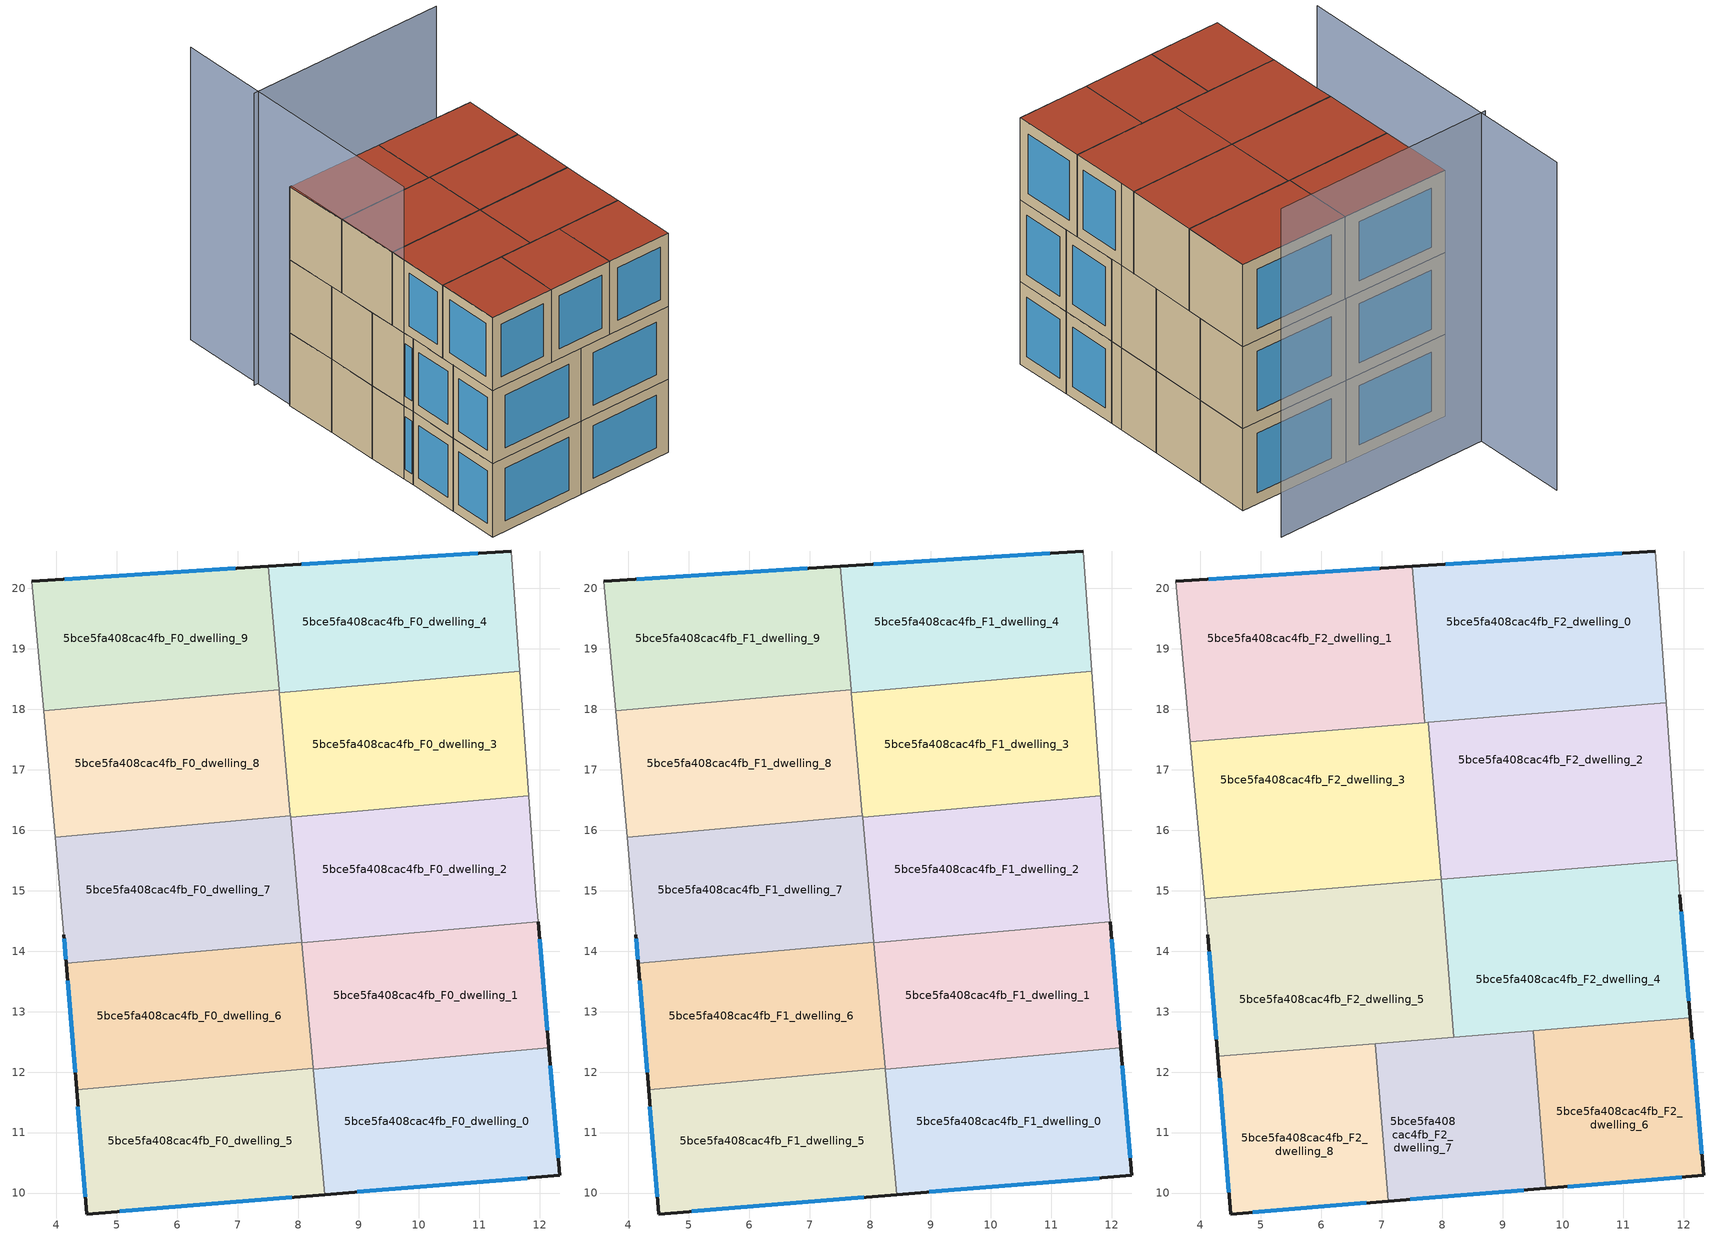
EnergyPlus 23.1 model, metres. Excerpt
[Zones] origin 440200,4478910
5bce5fa408cac4fb_F0_dwelling_0
 floor ground (EU_floor_Construction): 12.15,12.4 12.33,10.29 8.44,9.97 8.25,12.05 z0
 wall outside (EU_wall_Construction): 8.44,9.97 12.33,10.29 12.15,12.4 z0:3
 wall to 5bce5fa408cac4fb_F0_dwelling_1 (EU_wall_Construction): 12.15,12.4 8.25,12.05 z0:3
 wall to 5bce5fa408cac4fb_F0_dwelling_5 (EU_wall_Construction): 8.25,12.05 8.44,9.97 z0:3
 window (EU_Window_Construction): 8.98,10.02 11.79,10.25 / 12.3,10.58 12.17,12.11 z0.42:2.58
5bce5fa408cac4fb_F0_dwelling_1
 floor ground (EU_floor_Construction): 11.97,14.49 12.15,12.4 8.25,12.05 8.07,14.14 z0
 wall outside (EU_wall_Construction): 12.15,12.4 11.97,14.49 z0:3
 wall to 5bce5fa408cac4fb_F0_dwelling_2 (EU_wall_Construction): 11.97,14.49 8.07,14.14 z0:3
 wall to 5bce5fa408cac4fb_F0_dwelling_6 (EU_wall_Construction): 8.07,14.14 8.25,12.06 z0:3
 wall to 5bce5fa408cac4fb_F0_dwelling_5 (EU_wall_Construction): 8.25,12.07 8.25,12.05 z0:3
 window (EU_Window_Construction): 12.12,12.69 11.99,14.2 z0.42:2.58
5bce5fa408cac4fb_F0_dwelling_2
 floor ground (EU_floor_Construction): 11.82,16.57 11.93,14.93 11.97,14.49 8.07,14.14 7.88,16.22 z0
 wall adiabatic (EU_wall_Construction): 11.97,14.49 11.93,14.93 11.82,16.57 z0:3
 wall to 5bce5fa408cac4fb_F0_dwelling_3 (EU_wall_Construction): 11.82,16.57 7.88,16.22 z0:3
 wall to 5bce5fa408cac4fb_F0_dwelling_7 (EU_wall_Construction): 7.88,16.22 8.06,14.15 z0:3
 wall to 5bce5fa408cac4fb_F0_dwelling_6 (EU_wall_Construction): 8.06,14.15 8.06,14.14 z0:3
5bce5fa408cac4fb_F0_dwelling_3
 floor ground (EU_floor_Construction): 11.67,18.63 11.82,16.57 7.88,16.22 7.69,18.27 z0
 wall to 5bce5fa408cac4fb_F0_dwelling_4 (EU_wall_Construction): 11.67,18.63 7.69,18.27 z0:3
 wall adiabatic (EU_wall_Construction): 11.82,16.57 11.67,18.63 z0:3
 wall to 5bce5fa408cac4fb_F0_dwelling_8 (EU_wall_Construction): 7.69,18.27 7.88,16.24 z0:3
 wall to 5bce5fa408cac4fb_F0_dwelling_7 (EU_wall_Construction): 7.88,16.24 7.88,16.22 z0:3
5bce5fa408cac4fb_F0_dwelling_4
 floor ground (EU_floor_Construction): 11.53,20.62 11.67,18.63 7.69,18.27 7.5,20.37 z0
 wall outside (EU_wall_Construction): 11.53,20.62 7.5,20.37 z0:3
 wall adiabatic (EU_wall_Construction): 11.67,18.63 11.53,20.62 z0:3
 wall to 5bce5fa408cac4fb_F0_dwelling_9 (EU_wall_Construction): 7.5,20.37 7.69,18.33 z0:3
 wall to 5bce5fa408cac4fb_F0_dwelling_8 (EU_wall_Construction): 7.69,18.33 7.69,18.27 z0:3
 window (EU_Window_Construction): 10.97,20.58 8.06,20.4 z0.42:2.58
5bce5fa408cac4fb_F0_dwelling_5
 floor ground (EU_floor_Construction): 8.25,12.07 8.44,9.97 4.51,9.65 4.34,11.71 z0
 wall outside (EU_wall_Construction): 4.34,11.71 4.51,9.65 8.44,9.97 z0:3
 wall to 5bce5fa408cac4fb_F0_dwelling_6 (EU_wall_Construction): 8.25,12.07 4.34,11.71 z0:3
 window (EU_Window_Construction): 5.05,9.7 7.89,9.93 / 4.36,11.43 4.48,9.94 z0.42:2.58
5bce5fa408cac4fb_F0_dwelling_6
 floor ground (EU_floor_Construction): 8.06,14.15 8.25,12.07 4.34,11.71 4.16,13.8 z0
 wall outside (EU_wall_Construction): 4.16,13.8 4.34,11.71 z0:3
 wall to 5bce5fa408cac4fb_F0_dwelling_7 (EU_wall_Construction): 8.06,14.15 4.16,13.8 z0:3
 window (EU_Window_Construction): 4.19,13.51 4.31,12 z0.42:2.58
5bce5fa408cac4fb_F0_dwelling_7
 floor ground (EU_floor_Construction): 7.88,16.24 8.06,14.15 4.16,13.8 4.13,14.27 3.98,15.89 z0
 wall outside (EU_wall_Construction): 4.13,14.27 4.16,13.8 z0:3
 wall adiabatic (EU_wall_Construction): 3.98,15.89 4.13,14.27 z0:3
 wall to 5bce5fa408cac4fb_F0_dwelling_8 (EU_wall_Construction): 7.88,16.24 3.98,15.89 z0:3
 window (EU_Window_Construction): 4.13,14.21 4.16,13.86 z0.42:2.58
5bce5fa408cac4fb_F0_dwelling_8
 floor ground (EU_floor_Construction): 7.69,18.33 7.88,16.24 3.98,15.89 3.79,17.98 z0
 wall adiabatic (EU_wall_Construction): 3.79,17.98 3.98,15.89 z0:3
 wall to 5bce5fa408cac4fb_F0_dwelling_9 (EU_wall_Construction): 7.69,18.33 3.79,17.98 z0:3
5bce5fa408cac4fb_F0_dwelling_9
 floor ground (EU_floor_Construction): 7.5,20.37 7.69,18.33 3.79,17.98 3.6,20.12 z0
 wall outside (EU_wall_Construction): 7.5,20.37 3.6,20.12 z0:3
 wall adiabatic (EU_wall_Construction): 3.6,20.12 3.79,17.98 z0:3
 window (EU_Window_Construction): 6.96,20.33 4.14,20.15 z0.42:2.58
5bce5fa408cac4fb_F1_dwelling_0
 floor to 5bce5fa408cac4fb_F0_dwelling_0 (EU_floor_Construction): 12.15,12.4 12.33,10.29 8.44,9.97 8.25,12.05 z3
 wall outside (EU_wall_Construction): 8.44,9.97 12.33,10.29 12.15,12.4 z3:6
 wall to 5bce5fa408cac4fb_F1_dwelling_1 (EU_wall_Construction): 12.15,12.4 8.25,12.05 z3:6
 wall to 5bce5fa408cac4fb_F1_dwelling_5 (EU_wall_Construction): 8.25,12.05 8.44,9.97 z3:6
 window (EU_Window_Construction): 8.98,10.02 11.79,10.25 / 12.3,10.58 12.17,12.11 z3.42:5.58
5bce5fa408cac4fb_F1_dwelling_1
 floor to 5bce5fa408cac4fb_F0_dwelling_1 (EU_floor_Construction): 11.97,14.49 12.15,12.4 8.25,12.05 8.07,14.14 z3
 wall outside (EU_wall_Construction): 12.15,12.4 11.97,14.49 z3:6
 wall to 5bce5fa408cac4fb_F1_dwelling_2 (EU_wall_Construction): 11.97,14.49 8.07,14.14 z3:6
 wall to 5bce5fa408cac4fb_F1_dwelling_6 (EU_wall_Construction): 8.07,14.14 8.25,12.06 z3:6
 wall to 5bce5fa408cac4fb_F1_dwelling_5 (EU_wall_Construction): 8.25,12.07 8.25,12.05 z3:6
 window (EU_Window_Construction): 12.12,12.69 11.99,14.2 z3.42:5.58
5bce5fa408cac4fb_F1_dwelling_2
 floor to 5bce5fa408cac4fb_F0_dwelling_2 (EU_floor_Construction): 11.82,16.57 11.93,14.93 11.97,14.49 8.07,14.14 7.88,16.22 z3
 wall adiabatic (EU_wall_Construction): 11.97,14.49 11.93,14.93 11.82,16.57 z3:6
 wall to 5bce5fa408cac4fb_F1_dwelling_3 (EU_wall_Construction): 11.82,16.57 7.88,16.22 z3:6
 wall to 5bce5fa408cac4fb_F1_dwelling_7 (EU_wall_Construction): 7.88,16.22 8.06,14.15 z3:6
 wall to 5bce5fa408cac4fb_F1_dwelling_6 (EU_wall_Construction): 8.06,14.15 8.06,14.14 z3:6
5bce5fa408cac4fb_F1_dwelling_3
 floor to 5bce5fa408cac4fb_F0_dwelling_3 (EU_floor_Construction): 11.67,18.63 11.82,16.57 7.88,16.22 7.69,18.27 z3
 wall to 5bce5fa408cac4fb_F1_dwelling_4 (EU_wall_Construction): 11.67,18.63 7.69,18.27 z3:6
 wall adiabatic (EU_wall_Construction): 11.82,16.57 11.67,18.63 z3:6
 wall to 5bce5fa408cac4fb_F1_dwelling_8 (EU_wall_Construction): 7.69,18.27 7.88,16.24 z3:6
 wall to 5bce5fa408cac4fb_F1_dwelling_7 (EU_wall_Construction): 7.88,16.24 7.88,16.22 z3:6
5bce5fa408cac4fb_F1_dwelling_4
 floor to 5bce5fa408cac4fb_F0_dwelling_4 (EU_floor_Construction): 11.53,20.62 11.67,18.63 7.69,18.27 7.5,20.37 z3
 wall outside (EU_wall_Construction): 11.53,20.62 7.5,20.37 z3:6
 wall adiabatic (EU_wall_Construction): 11.67,18.63 11.53,20.62 z3:6
 wall to 5bce5fa408cac4fb_F1_dwelling_9 (EU_wall_Construction): 7.5,20.37 7.69,18.33 z3:6
 wall to 5bce5fa408cac4fb_F1_dwelling_8 (EU_wall_Construction): 7.69,18.33 7.69,18.27 z3:6
 window (EU_Window_Construction): 10.97,20.58 8.06,20.4 z3.42:5.58
5bce5fa408cac4fb_F1_dwelling_5
 floor to 5bce5fa408cac4fb_F0_dwelling_5 (EU_floor_Construction): 8.25,12.07 8.44,9.97 4.51,9.65 4.34,11.71 z3
 wall outside (EU_wall_Construction): 4.34,11.71 4.51,9.65 8.44,9.97 z3:6
 wall to 5bce5fa408cac4fb_F1_dwelling_6 (EU_wall_Construction): 8.25,12.07 4.34,11.71 z3:6
 window (EU_Window_Construction): 5.05,9.7 7.89,9.93 / 4.36,11.43 4.48,9.94 z3.42:5.58
5bce5fa408cac4fb_F1_dwelling_6
 floor to 5bce5fa408cac4fb_F0_dwelling_6 (EU_floor_Construction): 8.06,14.15 8.25,12.07 4.34,11.71 4.16,13.8 z3
 wall outside (EU_wall_Construction): 4.16,13.8 4.34,11.71 z3:6
 wall to 5bce5fa408cac4fb_F1_dwelling_7 (EU_wall_Construction): 8.06,14.15 4.16,13.8 z3:6
 window (EU_Window_Construction): 4.19,13.51 4.31,12 z3.42:5.58
5bce5fa408cac4fb_F1_dwelling_7
 floor to 5bce5fa408cac4fb_F0_dwelling_7 (EU_floor_Construction): 7.88,16.24 8.06,14.15 4.16,13.8 4.13,14.27 3.98,15.89 z3
 wall outside (EU_wall_Construction): 4.13,14.27 4.16,13.8 z3:6
 wall adiabatic (EU_wall_Construction): 3.98,15.89 4.13,14.27 z3:6
 wall to 5bce5fa408cac4fb_F1_dwelling_8 (EU_wall_Construction): 7.88,16.24 3.98,15.89 z3:6
 window (EU_Window_Construction): 4.13,14.21 4.16,13.86 z3.42:5.58
5bce5fa408cac4fb_F1_dwelling_8
 floor to 5bce5fa408cac4fb_F0_dwelling_8 (EU_floor_Construction): 7.69,18.33 7.88,16.24 3.98,15.89 3.79,17.98 z3
 wall adiabatic (EU_wall_Construction): 3.79,17.98 3.98,15.89 z3:6
 wall to 5bce5fa408cac4fb_F1_dwelling_9 (EU_wall_Construction): 7.69,18.33 3.79,17.98 z3:6
5bce5fa408cac4fb_F1_dwelling_9
 floor to 5bce5fa408cac4fb_F0_dwelling_9 (EU_floor_Construction): 7.5,20.37 7.69,18.33 3.79,17.98 3.6,20.12 z3
 wall outside (EU_wall_Construction): 7.5,20.37 3.6,20.12 z3:6
 wall adiabatic (EU_wall_Construction): 3.6,20.12 3.79,17.98 z3:6
 window (EU_Window_Construction): 6.96,20.33 4.14,20.15 z3.42:5.58
5bce5fa408cac4fb_F2_dwelling_0
 floor to 5bce5fa408cac4fb_F1_dwelling_4 (EU_floor_Construction): 11.53,20.62 11.67,18.63 7.69,18.27 7.55,19.9 7.51,20.37 z6
 floor to 5bce5fa408cac4fb_F1_dwelling_3 (EU_floor_Construction): 11.67,18.63 11.71,18.11 7.74,17.78 7.69,18.27 z6
 floor to 5bce5fa408cac4fb_F1_dwelling_9 (EU_floor_Construction): 7.55,19.89 7.69,18.33 7.67,18.33 z6
 wall outside (EU_wall_Construction): 11.53,20.62 7.51,20.37 z6:9
 wall to 5bce5fa408cac4fb_F2_dwelling_1 (EU_wall_Construction): 7.51,20.37 7.72,17.78 z6:9
 wall adiabatic (EU_wall_Construction): 11.71,18.11 11.53,20.62 z6:9
 wall to 5bce5fa408cac4fb_F2_dwelling_2 (EU_wall_Construction): 7.77,17.79 11.71,18.11 z6:9
 wall to 5bce5fa408cac4fb_F2_dwelling_3 (EU_wall_Construction): 7.72,17.78 7.77,17.79 z6:9
 window (EU_Window_Construction): 10.97,20.58 8.07,20.4 z6.42:8.58
 roof outside (EU_roof_Construction): 11.71,18.11 11.53,20.62 7.51,20.37 7.72,17.78 z9
5bce5fa408cac4fb_F2_dwelling_1
 floor to 5bce5fa408cac4fb_F1_dwelling_9 (EU_floor_Construction): 7.5,20.37 7.55,19.89 7.67,18.33 3.79,17.98 3.6,20.12 z6
 floor to 5bce5fa408cac4fb_F1_dwelling_8 (EU_floor_Construction): 7.67,18.33 7.72,17.78 3.84,17.47 3.79,17.98 z6
 wall outside (EU_wall_Construction): 7.51,20.37 3.6,20.12 z6:9
 wall adiabatic (EU_wall_Construction): 3.6,20.12 3.84,17.47 z6:9
 wall to 5bce5fa408cac4fb_F2_dwelling_3 (EU_wall_Construction): 3.84,17.47 7.72,17.78 z6:9
 window (EU_Window_Construction): 6.96,20.33 4.14,20.15 z6.42:8.58
 roof outside (EU_roof_Construction): 7.72,17.78 7.51,20.37 3.6,20.12 3.84,17.47 z9
5bce5fa408cac4fb_F2_dwelling_2
 floor to 5bce5fa408cac4fb_F1_dwelling_2 (EU_floor_Construction): 11.82,16.57 11.89,15.51 7.98,15.19 7.9,16.22 z6
 floor to 5bce5fa408cac4fb_F1_dwelling_3 (EU_floor_Construction): 11.71,18.11 11.82,16.57 7.9,16.22 7.77,17.79 z6
 wall to 5bce5fa408cac4fb_F2_dwelling_3 (EU_wall_Construction): 7.77,17.79 7.98,15.19 z6:9
 wall adiabatic (EU_wall_Construction): 11.89,15.51 11.71,18.11 z6:9
 wall to 5bce5fa408cac4fb_F2_dwelling_4 (EU_wall_Construction): 7.98,15.19 11.89,15.51 z6:9
 roof outside (EU_roof_Construction): 11.89,15.51 11.71,18.11 7.77,17.79 7.98,15.19 z9
5bce5fa408cac4fb_F2_dwelling_3
 floor to 5bce5fa408cac4fb_F1_dwelling_8 (EU_floor_Construction): 7.74,17.78 7.88,16.24 3.98,15.89 3.84,17.47 z6
 floor to 5bce5fa408cac4fb_F1_dwelling_7 (EU_floor_Construction): 7.88,16.24 7.97,15.19 4.07,14.87 3.98,15.89 z6
 floor to 5bce5fa408cac4fb_F1_dwelling_3 (EU_floor_Construction): 7.77,17.79 7.9,16.22 7.88,16.22 7.74,17.78 z6
 floor to 5bce5fa408cac4fb_F1_dwelling_2 (EU_floor_Construction): 7.9,16.22 7.98,15.19 7.97,15.19 7.88,16.22 z6
 wall adiabatic (EU_wall_Construction): 3.84,17.47 4.07,14.87 z6:9
 wall to 5bce5fa408cac4fb_F2_dwelling_5 (EU_wall_Construction): 4.07,14.87 7.98,15.19 z6:9
 roof outside (EU_roof_Construction): 7.98,15.19 7.77,17.79 3.84,17.47 4.07,14.87 z9
5bce5fa408cac4fb_F2_dwelling_4
 floor to 5bce5fa408cac4fb_F1_dwelling_1 (EU_floor_Construction): 11.97,14.49 12.11,12.9 8.21,12.58 8.1,13.7 8.07,14.14 z6
 floor to 5bce5fa408cac4fb_F1_dwelling_2 (EU_floor_Construction): 11.89,15.51 11.93,14.93 11.97,14.49 8.07,14.14 7.98,15.19 z6
 wall outside (EU_wall_Construction): 12.11,12.9 11.93,14.93 z6:9
 wall to 5bce5fa408cac4fb_F2_dwelling_5 (EU_wall_Construction): 7.98,15.19 8.2,12.58 z6:9
 wall adiabatic (EU_wall_Construction): 11.93,14.93 11.89,15.51 z6:9
 wall to 5bce5fa408cac4fb_F2_dwelling_6 (EU_wall_Construction): 9.51,12.68 12.11,12.9 z6:9
 wall to 5bce5fa408cac4fb_F2_dwelling_7 (EU_wall_Construction): 8.2,12.58 9.51,12.68 z6:9
 window (EU_Window_Construction): 12.08,13.18 11.96,14.65 z6.42:8.58
 roof outside (EU_roof_Construction): 12.11,12.9 11.93,14.93 11.89,15.51 7.98,15.19 8.2,12.58 z9
5bce5fa408cac4fb_F2_dwelling_5
 floor to 5bce5fa408cac4fb_F1_dwelling_6 (EU_floor_Construction): 8.06,14.15 8.1,13.71 8.2,12.58 4.29,12.26 4.17,13.8 z6
 floor to 5bce5fa408cac4fb_F1_dwelling_7 (EU_floor_Construction): 7.97,15.19 8.06,14.15 4.17,13.8 4.13,14.27 4.07,14.87 z6
 wall outside (EU_wall_Construction): 4.13,14.27 4.29,12.26 z6:9
 wall adiabatic (EU_wall_Construction): 4.07,14.87 4.13,14.27 z6:9
 wall to 5bce5fa408cac4fb_F2_dwelling_8 (EU_wall_Construction): 4.29,12.26 6.9,12.47 z6:9
 wall to 5bce5fa408cac4fb_F2_dwelling_7 (EU_wall_Construction): 6.9,12.47 8.2,12.58 z6:9
 window (EU_Window_Construction): 4.15,13.99 4.27,12.54 z6.42:8.58
 roof outside (EU_roof_Construction): 8.2,12.58 7.98,15.19 4.07,14.87 4.13,14.27 4.29,12.26 z9
5bce5fa408cac4fb_F2_dwelling_6
 floor to 5bce5fa408cac4fb_F1_dwelling_0 (EU_floor_Construction): 12.15,12.4 12.33,10.29 9.72,10.08 9.55,12.17 z6
 floor to 5bce5fa408cac4fb_F1_dwelling_1 (EU_floor_Construction): 12.11,12.9 12.15,12.4 9.55,12.17 9.51,12.68 z6
 wall outside (EU_wall_Construction): 9.72,10.08 12.33,10.29 12.11,12.9 z6:9
 wall to 5bce5fa408cac4fb_F2_dwelling_7 (EU_wall_Construction): 9.51,12.68 9.72,10.08 z6:9
 window (EU_Window_Construction): 12.3,10.65 12.14,12.54 / 10.08,10.11 11.97,10.26 z6.42:8.58
 roof outside (EU_roof_Construction): 12.33,10.29 12.11,12.9 9.51,12.68 9.72,10.08 z9
5bce5fa408cac4fb_F2_dwelling_7
 floor to 5bce5fa408cac4fb_F1_dwelling_5 (EU_floor_Construction): 8.25,12.07 8.44,9.97 7.11,9.87 6.94,11.95 z6
 floor to 5bce5fa408cac4fb_F1_dwelling_0 (EU_floor_Construction): 9.55,12.17 9.72,10.08 8.44,9.97 8.25,12.05 z6
 floor to 5bce5fa408cac4fb_F1_dwelling_1 (EU_floor_Construction): 9.51,12.68 9.55,12.17 8.25,12.05 8.25,12.06 8.21,12.58 z6
 floor to 5bce5fa408cac4fb_F1_dwelling_6 (EU_floor_Construction): 8.2,12.58 8.25,12.06 6.94,11.95 6.9,12.47 z6
 wall outside (EU_wall_Construction): 7.11,9.87 9.72,10.08 z6:9
 wall to 5bce5fa408cac4fb_F2_dwelling_8 (EU_wall_Construction): 6.9,12.47 7.11,9.87 z6:9
 window (EU_Window_Construction): 7.47,9.89 9.36,10.05 z6.42:8.58
 roof outside (EU_roof_Construction): 9.72,10.08 9.51,12.68 6.9,12.47 7.11,9.87 z9
5bce5fa408cac4fb_F2_dwelling_8
 floor to 5bce5fa408cac4fb_F1_dwelling_5 (EU_floor_Construction): 6.94,11.95 7.11,9.87 4.51,9.65 4.34,11.71 z6
 floor to 5bce5fa408cac4fb_F1_dwelling_6 (EU_floor_Construction): 6.9,12.47 6.94,11.95 4.34,11.71 4.29,12.26 z6
 wall outside (EU_wall_Construction): 4.29,12.26 4.51,9.65 7.11,9.87 z6:9
 window (EU_Window_Construction): 4.87,9.68 6.75,9.84 / 4.32,11.9 4.48,10.01 z6.42:8.58
 roof outside (EU_roof_Construction): 7.11,9.87 6.9,12.47 4.29,12.26 4.51,9.65 z9
shading: 11.42,22.44 3.34,21.82 / 3.22,25.32 4.13,14.27 z0:12
[Building]
EU S2 Campaign: North Axis=0; Terrain=City; Solar Distribution=FullExterior
[Site:Location]
Madrid: Latitude=40.5; Longitude=-3.5; Time Zone=1; Elevation=609
[SizingPeriod:WeatherFileDays]
AnnualSizingPeriod: Begin Month=1; Begin Day of Month=1; End Month=12; End Day of Month=31; Day of Week for Start Day=Monday; Use Weather File Daylight Saving Period=No; Use Weather File Rain and Snow Indicators=No
[MATERIAL]
EU_InternalMass_Material: Roughness=MediumRough; Thickness=0.1; Conductivity=1; Density=1800; Specific Heat=900; Thermal Absorptance=0.9; Solar Absorptance=0.7; Visible Absorptance=0.7
[MATERIAL:NOMASS] Roughness=MediumRough; Thermal Absorptance=0.9; Solar Absorptance=0.7; Visible Absorptance=0.7
Name | Thermal Resistance
EU_wall_NoMass | 1.60022
EU_roof_NoMass | 1.57597
EU_floor_NoMass | 0.470652
[WINDOWMATERIAL:SIMPLEGLAZINGSYSTEM]
EU_Window_SimpleGlazing: UFactor=3.28802; Solar Heat Gain Coefficient=0.85; Visible Transmittance=0.85
[CONSTRUCTION]
EU_wall_Construction: EU_wall_NoMass
EU_roof_Construction: EU_roof_NoMass
EU_floor_Construction: EU_floor_NoMass
EU_InternalMass_Construction: EU_InternalMass_Material
EU_Window_Construction: EU_Window_SimpleGlazing
[ZONE] Type=1; Multiplier=1; Ceiling Height=autocalculate; Floor Area=autocalculate; Part of Total Floor Area=Yes
Name | Volume
5bce5fa408cac4fb_F0_dwelling_0; 5bce5fa408cac4fb_F1_dwelling_0 | 24.6281
5bce5fa408cac4fb_F2_dwelling_0 | 30.7833
5bce5fa408cac4fb_F0_dwelling_1; 5bce5fa408cac4fb_F1_dwelling_1 | 24.6343
5bce5fa408cac4fb_F2_dwelling_1 | 30.7881
5bce5fa408cac4fb_F0_dwelling_2; 5bce5fa408cac4fb_F1_dwelling_2 | 24.6394
5bce5fa408cac4fb_F2_dwelling_2; 5bce5fa408cac4fb_F2_dwelling_4 | 30.7815
5bce5fa408cac4fb_F0_dwelling_3; 5bce5fa408cac4fb_F1_dwelling_3 | 24.6262
5bce5fa408cac4fb_F2_dwelling_3 | 30.7844
5bce5fa408cac4fb_F0_dwelling_4; 5bce5fa408cac4fb_F1_dwelling_4; 5bce5fa408cac4fb_F0_dwelling_5; 5bce5fa408cac4fb_F1_dwelling_5 | 24.6259
5bce5fa408cac4fb_F2_dwelling_5 | 30.7906
5bce5fa408cac4fb_F0_dwelling_6; 5bce5fa408cac4fb_F1_dwelling_6; 5bce5fa408cac4fb_F0_dwelling_8; 5bce5fa408cac4fb_F1_dwelling_8 | 24.6251
5bce5fa408cac4fb_F2_dwelling_6 | 20.5239
5bce5fa408cac4fb_F0_dwelling_7; 5bce5fa408cac4fb_F1_dwelling_7 | 24.6248
5bce5fa408cac4fb_F2_dwelling_7 | 20.5283
5bce5fa408cac4fb_F2_dwelling_8 | 20.525
5bce5fa408cac4fb_F0_dwelling_9; 5bce5fa408cac4fb_F1_dwelling_9 | 24.6233
[INTERNALMASS] Construction=EU_InternalMass_Construction
Name | Zone or ZoneList | Surface Area
5bce5fa408cac4fb_F0_dwelling_0_EU_InternalMass | 5bce5fa408cac4fb_F0_dwelling_0 | 8.20921
5bce5fa408cac4fb_F0_dwelling_1_EU_InternalMass | 5bce5fa408cac4fb_F0_dwelling_1 | 8.21152
5bce5fa408cac4fb_F0_dwelling_2_EU_InternalMass | 5bce5fa408cac4fb_F0_dwelling_2 | 8.21287
5bce5fa408cac4fb_F0_dwelling_3_EU_InternalMass | 5bce5fa408cac4fb_F0_dwelling_3 | 8.20878
5bce5fa408cac4fb_F0_dwelling_4_EU_InternalMass | 5bce5fa408cac4fb_F0_dwelling_4 | 8.20869
5bce5fa408cac4fb_F0_dwelling_5_EU_InternalMass | 5bce5fa408cac4fb_F0_dwelling_5 | 8.20865
5bce5fa408cac4fb_F0_dwelling_6_EU_InternalMass | 5bce5fa408cac4fb_F0_dwelling_6 | 8.20846
5bce5fa408cac4fb_F0_dwelling_7_EU_InternalMass | 5bce5fa408cac4fb_F0_dwelling_7 | 8.20806
5bce5fa408cac4fb_F0_dwelling_8_EU_InternalMass | 5bce5fa408cac4fb_F0_dwelling_8 | 8.20835
5bce5fa408cac4fb_F0_dwelling_9_EU_InternalMass | 5bce5fa408cac4fb_F0_dwelling_9 | 8.20779
5bce5fa408cac4fb_F1_dwelling_0_EU_InternalMass | 5bce5fa408cac4fb_F1_dwelling_0 | 8.20921
5bce5fa408cac4fb_F1_dwelling_1_EU_InternalMass | 5bce5fa408cac4fb_F1_dwelling_1 | 8.21152
5bce5fa408cac4fb_F1_dwelling_2_EU_InternalMass | 5bce5fa408cac4fb_F1_dwelling_2 | 8.21287
5bce5fa408cac4fb_F1_dwelling_3_EU_InternalMass | 5bce5fa408cac4fb_F1_dwelling_3 | 8.20878
5bce5fa408cac4fb_F1_dwelling_4_EU_InternalMass | 5bce5fa408cac4fb_F1_dwelling_4 | 8.20869
5bce5fa408cac4fb_F1_dwelling_5_EU_InternalMass | 5bce5fa408cac4fb_F1_dwelling_5 | 8.20865
5bce5fa408cac4fb_F1_dwelling_6_EU_InternalMass | 5bce5fa408cac4fb_F1_dwelling_6 | 8.20846
5bce5fa408cac4fb_F1_dwelling_7_EU_InternalMass | 5bce5fa408cac4fb_F1_dwelling_7 | 8.20806
5bce5fa408cac4fb_F1_dwelling_8_EU_InternalMass | 5bce5fa408cac4fb_F1_dwelling_8 | 8.20835
5bce5fa408cac4fb_F1_dwelling_9_EU_InternalMass | 5bce5fa408cac4fb_F1_dwelling_9 | 8.20779
5bce5fa408cac4fb_F2_dwelling_0_EU_InternalMass | 5bce5fa408cac4fb_F2_dwelling_0 | 10.2611
5bce5fa408cac4fb_F2_dwelling_1_EU_InternalMass | 5bce5fa408cac4fb_F2_dwelling_1 | 10.2628
5bce5fa408cac4fb_F2_dwelling_2_EU_InternalMass | 5bce5fa408cac4fb_F2_dwelling_2 | 10.2604
5bce5fa408cac4fb_F2_dwelling_3_EU_InternalMass | 5bce5fa408cac4fb_F2_dwelling_3 | 10.2616
5bce5fa408cac4fb_F2_dwelling_4_EU_InternalMass | 5bce5fa408cac4fb_F2_dwelling_4 | 10.2607
5bce5fa408cac4fb_F2_dwelling_5_EU_InternalMass | 5bce5fa408cac4fb_F2_dwelling_5 | 10.2634
5bce5fa408cac4fb_F2_dwelling_6_EU_InternalMass | 5bce5fa408cac4fb_F2_dwelling_6 | 6.84126
5bce5fa408cac4fb_F2_dwelling_7_EU_InternalMass | 5bce5fa408cac4fb_F2_dwelling_7 | 6.8428
5bce5fa408cac4fb_F2_dwelling_8_EU_InternalMass | 5bce5fa408cac4fb_F2_dwelling_8 | 6.84182
[OTHEREQUIPMENT] Fuel Type=Electricity; Design Level Calculation Method=Watts/Area; Power per Zone Floor Area=1; Fraction Latent=0; Fraction Radiant=0; Fraction Lost=0; Carbon Dioxide Generation Rate=0; EndUse Subcategory=EU_Step8_InternalGains
Name | Zone or ZoneList or Space or SpaceList | Schedule
EU_Step8_InternalGain_5bce5fa408cac4fb_F0_dwelling_0_f000 | 5bce5fa408cac4fb_F0_dwelling_0 | EU_Step8_GainSchedule_5bce5fa408cac4fb_F0_dwelling_0_f000
EU_Step8_InternalGain_5bce5fa408cac4fb_F0_dwelling_1_f000 | 5bce5fa408cac4fb_F0_dwelling_1 | EU_Step8_GainSchedule_5bce5fa408cac4fb_F0_dwelling_1_f000
EU_Step8_InternalGain_5bce5fa408cac4fb_F0_dwelling_2_f000 | 5bce5fa408cac4fb_F0_dwelling_2 | EU_Step8_GainSchedule_5bce5fa408cac4fb_F0_dwelling_2_f000
EU_Step8_InternalGain_5bce5fa408cac4fb_F0_dwelling_3_f000 | 5bce5fa408cac4fb_F0_dwelling_3 | EU_Step8_GainSchedule_5bce5fa408cac4fb_F0_dwelling_3_f000
EU_Step8_InternalGain_5bce5fa408cac4fb_F0_dwelling_4_f000 | 5bce5fa408cac4fb_F0_dwelling_4 | EU_Step8_GainSchedule_5bce5fa408cac4fb_F0_dwelling_4_f000
EU_Step8_InternalGain_5bce5fa408cac4fb_F0_dwelling_5_f000 | 5bce5fa408cac4fb_F0_dwelling_5 | EU_Step8_GainSchedule_5bce5fa408cac4fb_F0_dwelling_5_f000
EU_Step8_InternalGain_5bce5fa408cac4fb_F0_dwelling_6_f000 | 5bce5fa408cac4fb_F0_dwelling_6 | EU_Step8_GainSchedule_5bce5fa408cac4fb_F0_dwelling_6_f000
EU_Step8_InternalGain_5bce5fa408cac4fb_F0_dwelling_7_f000 | 5bce5fa408cac4fb_F0_dwelling_7 | EU_Step8_GainSchedule_5bce5fa408cac4fb_F0_dwelling_7_f000
EU_Step8_InternalGain_5bce5fa408cac4fb_F0_dwelling_8_f000 | 5bce5fa408cac4fb_F0_dwelling_8 | EU_Step8_GainSchedule_5bce5fa408cac4fb_F0_dwelling_8_f000
EU_Step8_InternalGain_5bce5fa408cac4fb_F0_dwelling_9_f000 | 5bce5fa408cac4fb_F0_dwelling_9 | EU_Step8_GainSchedule_5bce5fa408cac4fb_F0_dwelling_9_f000
EU_Step8_InternalGain_5bce5fa408cac4fb_F1_dwelling_0_f000 | 5bce5fa408cac4fb_F1_dwelling_0 | EU_Step8_GainSchedule_5bce5fa408cac4fb_F1_dwelling_0_f000
EU_Step8_InternalGain_5bce5fa408cac4fb_F1_dwelling_1_f000 | 5bce5fa408cac4fb_F1_dwelling_1 | EU_Step8_GainSchedule_5bce5fa408cac4fb_F1_dwelling_1_f000
EU_Step8_InternalGain_5bce5fa408cac4fb_F1_dwelling_2_f000 | 5bce5fa408cac4fb_F1_dwelling_2 | EU_Step8_GainSchedule_5bce5fa408cac4fb_F1_dwelling_2_f000
EU_Step8_InternalGain_5bce5fa408cac4fb_F1_dwelling_3_f000 | 5bce5fa408cac4fb_F1_dwelling_3 | EU_Step8_GainSchedule_5bce5fa408cac4fb_F1_dwelling_3_f000
EU_Step8_InternalGain_5bce5fa408cac4fb_F1_dwelling_4_f000 | 5bce5fa408cac4fb_F1_dwelling_4 | EU_Step8_GainSchedule_5bce5fa408cac4fb_F1_dwelling_4_f000
EU_Step8_InternalGain_5bce5fa408cac4fb_F1_dwelling_5_f000 | 5bce5fa408cac4fb_F1_dwelling_5 | EU_Step8_GainSchedule_5bce5fa408cac4fb_F1_dwelling_5_f000
EU_Step8_InternalGain_5bce5fa408cac4fb_F1_dwelling_6_f000 | 5bce5fa408cac4fb_F1_dwelling_6 | EU_Step8_GainSchedule_5bce5fa408cac4fb_F1_dwelling_6_f000
EU_Step8_InternalGain_5bce5fa408cac4fb_F1_dwelling_7_f000 | 5bce5fa408cac4fb_F1_dwelling_7 | EU_Step8_GainSchedule_5bce5fa408cac4fb_F1_dwelling_7_f000
EU_Step8_InternalGain_5bce5fa408cac4fb_F1_dwelling_8_f000 | 5bce5fa408cac4fb_F1_dwelling_8 | EU_Step8_GainSchedule_5bce5fa408cac4fb_F1_dwelling_8_f000
EU_Step8_InternalGain_5bce5fa408cac4fb_F1_dwelling_9_f000 | 5bce5fa408cac4fb_F1_dwelling_9 | EU_Step8_GainSchedule_5bce5fa408cac4fb_F1_dwelling_9_f000
EU_Step8_InternalGain_5bce5fa408cac4fb_F2_dwelling_0_f000 | 5bce5fa408cac4fb_F2_dwelling_0 | EU_Step8_GainSchedule_5bce5fa408cac4fb_F2_dwelling_0_f000
EU_Step8_InternalGain_5bce5fa408cac4fb_F2_dwelling_1_f000 | 5bce5fa408cac4fb_F2_dwelling_1 | EU_Step8_GainSchedule_5bce5fa408cac4fb_F2_dwelling_1_f000
EU_Step8_InternalGain_5bce5fa408cac4fb_F2_dwelling_2_f000 | 5bce5fa408cac4fb_F2_dwelling_2 | EU_Step8_GainSchedule_5bce5fa408cac4fb_F2_dwelling_2_f000
EU_Step8_InternalGain_5bce5fa408cac4fb_F2_dwelling_3_f000 | 5bce5fa408cac4fb_F2_dwelling_3 | EU_Step8_GainSchedule_5bce5fa408cac4fb_F2_dwelling_3_f000
EU_Step8_InternalGain_5bce5fa408cac4fb_F2_dwelling_4_f000 | 5bce5fa408cac4fb_F2_dwelling_4 | EU_Step8_GainSchedule_5bce5fa408cac4fb_F2_dwelling_4_f000
EU_Step8_InternalGain_5bce5fa408cac4fb_F2_dwelling_5_f000 | 5bce5fa408cac4fb_F2_dwelling_5 | EU_Step8_GainSchedule_5bce5fa408cac4fb_F2_dwelling_5_f000
EU_Step8_InternalGain_5bce5fa408cac4fb_F2_dwelling_6_f000 | 5bce5fa408cac4fb_F2_dwelling_6 | EU_Step8_GainSchedule_5bce5fa408cac4fb_F2_dwelling_6_f000
EU_Step8_InternalGain_5bce5fa408cac4fb_F2_dwelling_7_f000 | 5bce5fa408cac4fb_F2_dwelling_7 | EU_Step8_GainSchedule_5bce5fa408cac4fb_F2_dwelling_7_f000
EU_Step8_InternalGain_5bce5fa408cac4fb_F2_dwelling_8_f000 | 5bce5fa408cac4fb_F2_dwelling_8 | EU_Step8_GainSchedule_5bce5fa408cac4fb_F2_dwelling_8_f000
[ZONEVENTILATION:DESIGNFLOWRATE] Schedule=EU_AlwaysOn; Design Flow Rate Calculation Method=AirChanges/Hour; Air Changes per Hour=0.480704; Ventilation Type=Natural; Fan Pressure Rise=0; Fan Total Efficiency=1; Constant Term Coefficient=1; Temperature Term Coefficient=0; Velocity Term Coefficient=0; Velocity Squared Term Coefficient=0; Minimum Indoor Temperature=-100; Maximum Indoor Temperature=100; Delta Temperature=-100; Minimum Outdoor Temperature=-100; Maximum Outdoor Temperature=100; Maximum Wind Speed=40
Name | Zone or ZoneList or Space or SpaceList
EU_ConstantAir_5bce5fa408cac4fb_F0_dwelling_0 | 5bce5fa408cac4fb_F0_dwelling_0
EU_ConstantAir_5bce5fa408cac4fb_F0_dwelling_1 | 5bce5fa408cac4fb_F0_dwelling_1
EU_ConstantAir_5bce5fa408cac4fb_F0_dwelling_2 | 5bce5fa408cac4fb_F0_dwelling_2
EU_ConstantAir_5bce5fa408cac4fb_F0_dwelling_3 | 5bce5fa408cac4fb_F0_dwelling_3
EU_ConstantAir_5bce5fa408cac4fb_F0_dwelling_4 | 5bce5fa408cac4fb_F0_dwelling_4
EU_ConstantAir_5bce5fa408cac4fb_F0_dwelling_5 | 5bce5fa408cac4fb_F0_dwelling_5
EU_ConstantAir_5bce5fa408cac4fb_F0_dwelling_6 | 5bce5fa408cac4fb_F0_dwelling_6
EU_ConstantAir_5bce5fa408cac4fb_F0_dwelling_7 | 5bce5fa408cac4fb_F0_dwelling_7
EU_ConstantAir_5bce5fa408cac4fb_F0_dwelling_8 | 5bce5fa408cac4fb_F0_dwelling_8
EU_ConstantAir_5bce5fa408cac4fb_F0_dwelling_9 | 5bce5fa408cac4fb_F0_dwelling_9
EU_ConstantAir_5bce5fa408cac4fb_F1_dwelling_0 | 5bce5fa408cac4fb_F1_dwelling_0
EU_ConstantAir_5bce5fa408cac4fb_F1_dwelling_1 | 5bce5fa408cac4fb_F1_dwelling_1
EU_ConstantAir_5bce5fa408cac4fb_F1_dwelling_2 | 5bce5fa408cac4fb_F1_dwelling_2
EU_ConstantAir_5bce5fa408cac4fb_F1_dwelling_3 | 5bce5fa408cac4fb_F1_dwelling_3
EU_ConstantAir_5bce5fa408cac4fb_F1_dwelling_4 | 5bce5fa408cac4fb_F1_dwelling_4
EU_ConstantAir_5bce5fa408cac4fb_F1_dwelling_5 | 5bce5fa408cac4fb_F1_dwelling_5
EU_ConstantAir_5bce5fa408cac4fb_F1_dwelling_6 | 5bce5fa408cac4fb_F1_dwelling_6
EU_ConstantAir_5bce5fa408cac4fb_F1_dwelling_7 | 5bce5fa408cac4fb_F1_dwelling_7
EU_ConstantAir_5bce5fa408cac4fb_F1_dwelling_8 | 5bce5fa408cac4fb_F1_dwelling_8
EU_ConstantAir_5bce5fa408cac4fb_F1_dwelling_9 | 5bce5fa408cac4fb_F1_dwelling_9
EU_ConstantAir_5bce5fa408cac4fb_F2_dwelling_0 | 5bce5fa408cac4fb_F2_dwelling_0
EU_ConstantAir_5bce5fa408cac4fb_F2_dwelling_1 | 5bce5fa408cac4fb_F2_dwelling_1
EU_ConstantAir_5bce5fa408cac4fb_F2_dwelling_2 | 5bce5fa408cac4fb_F2_dwelling_2
EU_ConstantAir_5bce5fa408cac4fb_F2_dwelling_3 | 5bce5fa408cac4fb_F2_dwelling_3
EU_ConstantAir_5bce5fa408cac4fb_F2_dwelling_4 | 5bce5fa408cac4fb_F2_dwelling_4
EU_ConstantAir_5bce5fa408cac4fb_F2_dwelling_5 | 5bce5fa408cac4fb_F2_dwelling_5
EU_ConstantAir_5bce5fa408cac4fb_F2_dwelling_6 | 5bce5fa408cac4fb_F2_dwelling_6
EU_ConstantAir_5bce5fa408cac4fb_F2_dwelling_7 | 5bce5fa408cac4fb_F2_dwelling_7
EU_ConstantAir_5bce5fa408cac4fb_F2_dwelling_8 | 5bce5fa408cac4fb_F2_dwelling_8
[HVACTEMPLATE:THERMOSTAT] Constant Heating Setpoint=20; Constant Cooling Setpoint=50
EU_HeatOnly_5bce5fa408cac4fb_F0_dwelling_0; EU_HeatOnly_5bce5fa408cac4fb_F0_dwelling_1; EU_HeatOnly_5bce5fa408cac4fb_F0_dwelling_2; EU_HeatOnly_5bce5fa408cac4fb_F0_dwelling_3; EU_HeatOnly_5bce5fa408cac4fb_F0_dwelling_4; EU_HeatOnly_5bce5fa408cac4fb_F0_dwelling_5; EU_HeatOnly_5bce5fa408cac4fb_F0_dwelling_6; EU_HeatOnly_5bce5fa408cac4fb_F0_dwelling_7; EU_HeatOnly_5bce5fa408cac4fb_F0_dwelling_8; EU_HeatOnly_5bce5fa408cac4fb_F0_dwelling_9; EU_HeatOnly_5bce5fa408cac4fb_F1_dwelling_0; EU_HeatOnly_5bce5fa408cac4fb_F1_dwelling_1; EU_HeatOnly_5bce5fa408cac4fb_F1_dwelling_2; EU_HeatOnly_5bce5fa408cac4fb_F1_dwelling_3; EU_HeatOnly_5bce5fa408cac4fb_F1_dwelling_4; EU_HeatOnly_5bce5fa408cac4fb_F1_dwelling_5; EU_HeatOnly_5bce5fa408cac4fb_F1_dwelling_6; EU_HeatOnly_5bce5fa408cac4fb_F1_dwelling_7; EU_HeatOnly_5bce5fa408cac4fb_F1_dwelling_8; EU_HeatOnly_5bce5fa408cac4fb_F1_dwelling_9; EU_HeatOnly_5bce5fa408cac4fb_F2_dwelling_0; EU_HeatOnly_5bce5fa408cac4fb_F2_dwelling_1; EU_HeatOnly_5bce5fa408cac4fb_F2_dwelling_2; EU_HeatOnly_5bce5fa408cac4fb_F2_dwelling_3; EU_HeatOnly_5bce5fa408cac4fb_F2_dwelling_4; EU_HeatOnly_5bce5fa408cac4fb_F2_dwelling_5; EU_HeatOnly_5bce5fa408cac4fb_F2_dwelling_6; EU_HeatOnly_5bce5fa408cac4fb_F2_dwelling_7; EU_HeatOnly_5bce5fa408cac4fb_F2_dwelling_8
[HVACTEMPLATE:ZONE:IDEALLOADSAIRSYSTEM] System Availability Schedule=EU_AlwaysOn; Maximum Heating Supply Air Temperature=50; Minimum Cooling Supply Air Temperature=13; Maximum Heating Supply Air Humidity Ratio=0.0156; Minimum Cooling Supply Air Humidity Ratio=0.0077; Heating Limit=NoLimit; Cooling Limit=NoLimit; Heating Availability Schedule=EU_AlwaysOn; Cooling Availability Schedule=EU_CoolingOff; Dehumidification Control Type=ConstantSensibleHeatRatio; Cooling Sensible Heat Ratio=0.7; Dehumidification Setpoint=60; Humidification Control Type=None; Humidification Setpoint=30; Outdoor Air Method=None; Outdoor Air Flow Rate per Person=0.00944; Outdoor Air Flow Rate per Zone Floor Area=0; Outdoor Air Flow Rate per Zone=0; Demand Controlled Ventilation Type=None; Outdoor Air Economizer Type=NoEconomizer; Heat Recovery Type=None; Sensible Heat Recovery Effectiveness=0.7; Latent Heat Recovery Effectiveness=0.65
Name | Template Thermostat
5bce5fa408cac4fb_F0_dwelling_0 | EU_HeatOnly_5bce5fa408cac4fb_F0_dwelling_0
5bce5fa408cac4fb_F0_dwelling_1 | EU_HeatOnly_5bce5fa408cac4fb_F0_dwelling_1
5bce5fa408cac4fb_F0_dwelling_2 | EU_HeatOnly_5bce5fa408cac4fb_F0_dwelling_2
5bce5fa408cac4fb_F0_dwelling_3 | EU_HeatOnly_5bce5fa408cac4fb_F0_dwelling_3
5bce5fa408cac4fb_F0_dwelling_4 | EU_HeatOnly_5bce5fa408cac4fb_F0_dwelling_4
5bce5fa408cac4fb_F0_dwelling_5 | EU_HeatOnly_5bce5fa408cac4fb_F0_dwelling_5
5bce5fa408cac4fb_F0_dwelling_6 | EU_HeatOnly_5bce5fa408cac4fb_F0_dwelling_6
5bce5fa408cac4fb_F0_dwelling_7 | EU_HeatOnly_5bce5fa408cac4fb_F0_dwelling_7
5bce5fa408cac4fb_F0_dwelling_8 | EU_HeatOnly_5bce5fa408cac4fb_F0_dwelling_8
5bce5fa408cac4fb_F0_dwelling_9 | EU_HeatOnly_5bce5fa408cac4fb_F0_dwelling_9
5bce5fa408cac4fb_F1_dwelling_0 | EU_HeatOnly_5bce5fa408cac4fb_F1_dwelling_0
5bce5fa408cac4fb_F1_dwelling_1 | EU_HeatOnly_5bce5fa408cac4fb_F1_dwelling_1
5bce5fa408cac4fb_F1_dwelling_2 | EU_HeatOnly_5bce5fa408cac4fb_F1_dwelling_2
5bce5fa408cac4fb_F1_dwelling_3 | EU_HeatOnly_5bce5fa408cac4fb_F1_dwelling_3
5bce5fa408cac4fb_F1_dwelling_4 | EU_HeatOnly_5bce5fa408cac4fb_F1_dwelling_4
5bce5fa408cac4fb_F1_dwelling_5 | EU_HeatOnly_5bce5fa408cac4fb_F1_dwelling_5
5bce5fa408cac4fb_F1_dwelling_6 | EU_HeatOnly_5bce5fa408cac4fb_F1_dwelling_6
5bce5fa408cac4fb_F1_dwelling_7 | EU_HeatOnly_5bce5fa408cac4fb_F1_dwelling_7
5bce5fa408cac4fb_F1_dwelling_8 | EU_HeatOnly_5bce5fa408cac4fb_F1_dwelling_8
5bce5fa408cac4fb_F1_dwelling_9 | EU_HeatOnly_5bce5fa408cac4fb_F1_dwelling_9
5bce5fa408cac4fb_F2_dwelling_0 | EU_HeatOnly_5bce5fa408cac4fb_F2_dwelling_0
5bce5fa408cac4fb_F2_dwelling_1 | EU_HeatOnly_5bce5fa408cac4fb_F2_dwelling_1
5bce5fa408cac4fb_F2_dwelling_2 | EU_HeatOnly_5bce5fa408cac4fb_F2_dwelling_2
5bce5fa408cac4fb_F2_dwelling_3 | EU_HeatOnly_5bce5fa408cac4fb_F2_dwelling_3
5bce5fa408cac4fb_F2_dwelling_4 | EU_HeatOnly_5bce5fa408cac4fb_F2_dwelling_4
5bce5fa408cac4fb_F2_dwelling_5 | EU_HeatOnly_5bce5fa408cac4fb_F2_dwelling_5
5bce5fa408cac4fb_F2_dwelling_6 | EU_HeatOnly_5bce5fa408cac4fb_F2_dwelling_6
5bce5fa408cac4fb_F2_dwelling_7 | EU_HeatOnly_5bce5fa408cac4fb_F2_dwelling_7
5bce5fa408cac4fb_F2_dwelling_8 | EU_HeatOnly_5bce5fa408cac4fb_F2_dwelling_8
[SIZING:ZONE] Zone Cooling Design Supply Air Temperature Input Method=SupplyAirTemperature; Zone Cooling Design Supply Air Temperature=13; Zone Heating Design Supply Air Temperature Input Method=SupplyAirTemperature; Zone Heating Design Supply Air Temperature=50; Zone Cooling Design Supply Air Humidity Ratio=0.008; Zone Heating Design Supply Air Humidity Ratio=0.008; Cooling Design Air Flow Method=DesignDay; Cooling Design Air Flow Rate=0; Cooling Minimum Air Flow per Zone Floor Area=0.000762; Cooling Minimum Air Flow=0; Cooling Minimum Air Flow Fraction=0.2; Heating Design Air Flow Method=DesignDay; Heating Design Air Flow Rate=0; Heating Maximum Air Flow per Zone Floor Area=0.002032; Heating Maximum Air Flow=0.141576; Heating Maximum Air Flow Fraction=0.3; Account for Dedicated Outdoor Air System=No; Dedicated Outdoor Air System Control Strategy=NeutralSupplyAir; Dedicated Outdoor Air Low Setpoint Temperature for Design=autosize; Dedicated Outdoor Air High Setpoint Temperature for Design=autosize; Zone Load Sizing Method=Sensible Load Only No Latent Load; Zone Latent Cooling Design Supply Air Humidity Ratio Input Method=HumidityRatioDifference; Zone Cooling Design Supply Air Humidity Ratio Difference=0.005; Zone Latent Heating Design Supply Air Humidity Ratio Input Method=HumidityRatioDifference; Zone Humidification Design Supply Air Humidity Ratio Difference=0.005
5bce5fa408cac4fb_F0_dwelling_0; 5bce5fa408cac4fb_F0_dwelling_1; 5bce5fa408cac4fb_F0_dwelling_2; 5bce5fa408cac4fb_F0_dwelling_3; 5bce5fa408cac4fb_F0_dwelling_4; 5bce5fa408cac4fb_F0_dwelling_5; 5bce5fa408cac4fb_F0_dwelling_6; 5bce5fa408cac4fb_F0_dwelling_7; 5bce5fa408cac4fb_F0_dwelling_8; 5bce5fa408cac4fb_F0_dwelling_9; 5bce5fa408cac4fb_F1_dwelling_0; 5bce5fa408cac4fb_F1_dwelling_1; 5bce5fa408cac4fb_F1_dwelling_2; 5bce5fa408cac4fb_F1_dwelling_3; 5bce5fa408cac4fb_F1_dwelling_4; 5bce5fa408cac4fb_F1_dwelling_5; 5bce5fa408cac4fb_F1_dwelling_6; 5bce5fa408cac4fb_F1_dwelling_7; 5bce5fa408cac4fb_F1_dwelling_8; 5bce5fa408cac4fb_F1_dwelling_9; 5bce5fa408cac4fb_F2_dwelling_0; 5bce5fa408cac4fb_F2_dwelling_1; 5bce5fa408cac4fb_F2_dwelling_2; 5bce5fa408cac4fb_F2_dwelling_3; 5bce5fa408cac4fb_F2_dwelling_4; 5bce5fa408cac4fb_F2_dwelling_5; 5bce5fa408cac4fb_F2_dwelling_6; 5bce5fa408cac4fb_F2_dwelling_7; 5bce5fa408cac4fb_F2_dwelling_8
[SCHEDULE:CONSTANT]
Name | Hourly Value
EU_AlwaysOn | 1
EU_CoolingOff | 0
[SCHEDULE:FILE] Column Number=1; Rows to Skip at Top=0; Number of Hours of Data=8760; Column Separator=Comma; Interpolate to Timestep=No; Minutes per Item=60; Adjust Schedule for Daylight Savings=Yes
Name | File
EU_Step8_GainSchedule_5bce5fa408cac4fb_F0_dwelling_0_f000 | ../../schedules/5bce5fa408cac4fb/5bce5fa408cac4fb_F0_dwelling_0_f000_gain.csv
EU_Step8_GainSchedule_5bce5fa408cac4fb_F0_dwelling_1_f000 | ../../schedules/5bce5fa408cac4fb/5bce5fa408cac4fb_F0_dwelling_1_f000_gain.csv
EU_Step8_GainSchedule_5bce5fa408cac4fb_F0_dwelling_2_f000 | ../../schedules/5bce5fa408cac4fb/5bce5fa408cac4fb_F0_dwelling_2_f000_gain.csv
EU_Step8_GainSchedule_5bce5fa408cac4fb_F0_dwelling_3_f000 | ../../schedules/5bce5fa408cac4fb/5bce5fa408cac4fb_F0_dwelling_3_f000_gain.csv
EU_Step8_GainSchedule_5bce5fa408cac4fb_F0_dwelling_4_f000 | ../../schedules/5bce5fa408cac4fb/5bce5fa408cac4fb_F0_dwelling_4_f000_gain.csv
EU_Step8_GainSchedule_5bce5fa408cac4fb_F0_dwelling_5_f000 | ../../schedules/5bce5fa408cac4fb/5bce5fa408cac4fb_F0_dwelling_5_f000_gain.csv
EU_Step8_GainSchedule_5bce5fa408cac4fb_F0_dwelling_6_f000 | ../../schedules/5bce5fa408cac4fb/5bce5fa408cac4fb_F0_dwelling_6_f000_gain.csv
EU_Step8_GainSchedule_5bce5fa408cac4fb_F0_dwelling_7_f000 | ../../schedules/5bce5fa408cac4fb/5bce5fa408cac4fb_F0_dwelling_7_f000_gain.csv
EU_Step8_GainSchedule_5bce5fa408cac4fb_F0_dwelling_8_f000 | ../../schedules/5bce5fa408cac4fb/5bce5fa408cac4fb_F0_dwelling_8_f000_gain.csv
EU_Step8_GainSchedule_5bce5fa408cac4fb_F0_dwelling_9_f000 | ../../schedules/5bce5fa408cac4fb/5bce5fa408cac4fb_F0_dwelling_9_f000_gain.csv
EU_Step8_GainSchedule_5bce5fa408cac4fb_F1_dwelling_0_f000 | ../../schedules/5bce5fa408cac4fb/5bce5fa408cac4fb_F1_dwelling_0_f000_gain.csv
EU_Step8_GainSchedule_5bce5fa408cac4fb_F1_dwelling_1_f000 | ../../schedules/5bce5fa408cac4fb/5bce5fa408cac4fb_F1_dwelling_1_f000_gain.csv
EU_Step8_GainSchedule_5bce5fa408cac4fb_F1_dwelling_2_f000 | ../../schedules/5bce5fa408cac4fb/5bce5fa408cac4fb_F1_dwelling_2_f000_gain.csv
EU_Step8_GainSchedule_5bce5fa408cac4fb_F1_dwelling_3_f000 | ../../schedules/5bce5fa408cac4fb/5bce5fa408cac4fb_F1_dwelling_3_f000_gain.csv
EU_Step8_GainSchedule_5bce5fa408cac4fb_F1_dwelling_4_f000 | ../../schedules/5bce5fa408cac4fb/5bce5fa408cac4fb_F1_dwelling_4_f000_gain.csv
EU_Step8_GainSchedule_5bce5fa408cac4fb_F1_dwelling_5_f000 | ../../schedules/5bce5fa408cac4fb/5bce5fa408cac4fb_F1_dwelling_5_f000_gain.csv
EU_Step8_GainSchedule_5bce5fa408cac4fb_F1_dwelling_6_f000 | ../../schedules/5bce5fa408cac4fb/5bce5fa408cac4fb_F1_dwelling_6_f000_gain.csv
EU_Step8_GainSchedule_5bce5fa408cac4fb_F1_dwelling_7_f000 | ../../schedules/5bce5fa408cac4fb/5bce5fa408cac4fb_F1_dwelling_7_f000_gain.csv
EU_Step8_GainSchedule_5bce5fa408cac4fb_F1_dwelling_8_f000 | ../../schedules/5bce5fa408cac4fb/5bce5fa408cac4fb_F1_dwelling_8_f000_gain.csv
EU_Step8_GainSchedule_5bce5fa408cac4fb_F1_dwelling_9_f000 | ../../schedules/5bce5fa408cac4fb/5bce5fa408cac4fb_F1_dwelling_9_f000_gain.csv
EU_Step8_GainSchedule_5bce5fa408cac4fb_F2_dwelling_0_f000 | ../../schedules/5bce5fa408cac4fb/5bce5fa408cac4fb_F2_dwelling_0_f000_gain.csv
EU_Step8_GainSchedule_5bce5fa408cac4fb_F2_dwelling_1_f000 | ../../schedules/5bce5fa408cac4fb/5bce5fa408cac4fb_F2_dwelling_1_f000_gain.csv
EU_Step8_GainSchedule_5bce5fa408cac4fb_F2_dwelling_2_f000 | ../../schedules/5bce5fa408cac4fb/5bce5fa408cac4fb_F2_dwelling_2_f000_gain.csv
EU_Step8_GainSchedule_5bce5fa408cac4fb_F2_dwelling_3_f000 | ../../schedules/5bce5fa408cac4fb/5bce5fa408cac4fb_F2_dwelling_3_f000_gain.csv
EU_Step8_GainSchedule_5bce5fa408cac4fb_F2_dwelling_4_f000 | ../../schedules/5bce5fa408cac4fb/5bce5fa408cac4fb_F2_dwelling_4_f000_gain.csv
EU_Step8_GainSchedule_5bce5fa408cac4fb_F2_dwelling_5_f000 | ../../schedules/5bce5fa408cac4fb/5bce5fa408cac4fb_F2_dwelling_5_f000_gain.csv
EU_Step8_GainSchedule_5bce5fa408cac4fb_F2_dwelling_6_f000 | ../../schedules/5bce5fa408cac4fb/5bce5fa408cac4fb_F2_dwelling_6_f000_gain.csv
EU_Step8_GainSchedule_5bce5fa408cac4fb_F2_dwelling_7_f000 | ../../schedules/5bce5fa408cac4fb/5bce5fa408cac4fb_F2_dwelling_7_f000_gain.csv
EU_Step8_GainSchedule_5bce5fa408cac4fb_F2_dwelling_8_f000 | ../../schedules/5bce5fa408cac4fb/5bce5fa408cac4fb_F2_dwelling_8_f000_gain.csv
